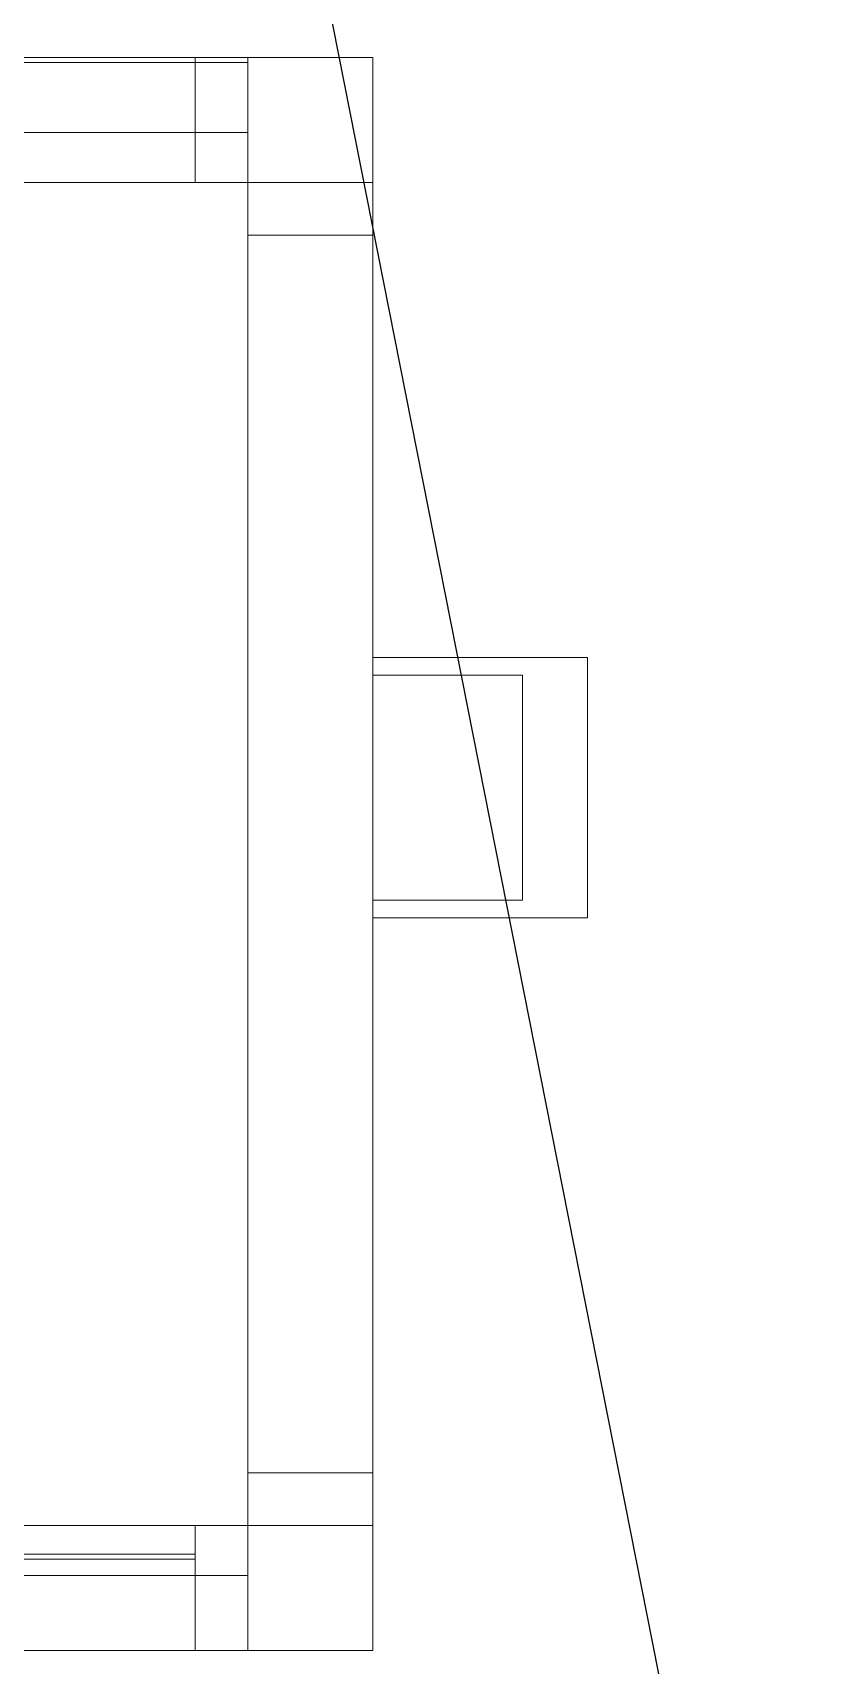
# Model space of a CAD drawing. Header units: millimetres. Extents: x -92759 to 184353, y -15225 to 86714.
# Drawn here: x -72361 to -72068, y 55027 to 55642 of the extents above; entities that cross this region are included whole.
import ezdxf

# ---------------------------------------------------------------- set-up
doc = ezdxf.new("R2010")
doc.units = ezdxf.units.MM
for name, color, linetype in [('0-1', 9, 'Continuous'), ('M-ACMV-EAF', 86, 'Continuous'), ('M-ACMV_FCU', 5, 'Continuous')]:
    doc.layers.add(name, color=color, linetype=linetype)
doc.layers.add('A-_DETA----_E-6', color=7, linetype='Continuous', true_color=0x969696)

# ---------------------------------------------------------------- blocks, each defined once
blk = doc.blocks.new('A$Cb2bf8f38')
at = {"layer": 'A-_DETA----_E-6'}
blk.add_line((-28125, 17087.5), (-29962.15, 26375), dxfattribs=at)
blk = doc.blocks.new('A$C236fbeb2')
at = {"layer": 'M-ACMV-EAF', "lineweight": 5}
for points, invisible_edges in [([(-485.13, -277.89, -0.01), (-466.29, -277.89, -0.01), (-466.29, 277.89, -0.01), (-485.13, 277.89, -0.01)], 1), ([(-485.13, 277.89, 555.77), (-466.29, 277.89, 555.77), (-466.29, -277.89, 555.77), (-485.13, -277.89, 555.77)], 1), ([(-466.29, -277.89, -47.11), (-466.29, -277.89, -0.01), (-466.29, 277.89, -0.01), (-466.29, 277.89, -47.11)], 1), ([(-466.29, -277.89, 602.87), (-466.29, -277.89, 555.77), (-466.29, 277.89, 555.77), (-466.29, 277.89, 602.87)], 1), ([(58.33, -277.89, -0.01), (39.49, -277.89, -0.01), (39.49, 277.89, -0.01), (58.33, 277.89, -0.01)], 1), ([(58.33, 277.89, 555.77), (39.49, 277.89, 555.77), (39.49, -277.89, 555.77), (58.33, -277.89, 555.77)], 1), ([(39.49, 277.89, -47.11), (39.49, 277.89, -0.01), (39.49, -277.89, -0.01), (39.49, -277.89, -47.11)], 1), ([(39.49, 277.89, 602.87), (39.49, 277.89, 555.77), (39.49, -277.89, 555.77), (39.49, -277.89, 602.87)], 1), ([(86.59, -277.89, -0.01), (84.71, -277.89, -0.01), (84.71, 277.89, -0.01), (86.59, 277.89, -0.01)], 1), ([(86.59, 277.89, 555.77), (84.71, 277.89, 555.77), (84.71, -277.89, 555.77), (86.59, -277.89, 555.77)], 1), ([(-466.29, -258.11, 555.77), (-513.39, -258.11, 555.77), (-513.39, 258.11, 555.77), (-466.29, 258.11, 555.77)], 5), ([(-466.29, -258.11, 602.87), (-466.29, 258.11, 602.87), (-513.39, 258.11, 602.87), (-513.39, -258.11, 602.87)], 10), ([(-513.39, -258.11, 602.87), (-513.39, 258.11, 602.87), (-513.39, 258.11, 555.77), (-513.39, -258.11, 555.77)], 5), ([(-466.29, -258.11, -47.11), (-513.39, -258.11, -47.11), (-513.39, 258.11, -47.11), (-466.29, 258.11, -47.11)], 5), ([(-466.29, -258.11, -0.01), (-466.29, 258.11, -0.01), (-513.39, 258.11, -0.01), (-513.39, -258.11, -0.01)], 10), ([(-513.39, -258.11, -0.01), (-513.39, 258.11, -0.01), (-513.39, 258.11, -47.11), (-513.39, -258.11, -47.11)], 5), ([(-485.13, -258.11, 19.77), (-466.29, -258.11, 19.77), (-466.29, 258.11, 19.77), (-485.13, 258.11, 19.77)], 1), ([(-485.13, 258.11, 535.99), (-466.29, 258.11, 535.99), (-466.29, -258.11, 535.99), (-485.13, -258.11, 535.99)], 1), ([(-479.01, -258.11, 19.77), (-477.12, -258.11, 19.77), (-477.12, 258.11, 19.77), (-479.01, 258.11, 19.77)], 1), ([(-479.01, 258.11, 535.99), (-477.12, 258.11, 535.99), (-477.12, -258.11, 535.99), (-479.01, -258.11, 535.99)], 1), ([(-466.29, -258.11, 602.87), (-466.29, -258.11, 555.77), (-466.29, 258.11, 555.77), (-466.29, 258.11, 602.87)], 10), ([(-466.29, -258.11, -0.01), (-466.29, -258.11, -47.11), (-466.29, 258.11, -47.11), (-466.29, 258.11, -0.01)], 10), ([(58.33, -258.11, 19.77), (39.49, -258.11, 19.77), (39.49, 258.11, 19.77), (58.33, 258.11, 19.77)], 1), ([(58.33, 258.11, 535.99), (39.49, 258.11, 535.99), (39.49, -258.11, 535.99), (58.33, -258.11, 535.99)], 1), ([(86.59, -258.11, 555.77), (39.49, -258.11, 555.77), (39.49, 258.11, 555.77), (86.59, 258.11, 555.77)], 5), ([(86.59, -258.11, 602.87), (86.59, 258.11, 602.87), (39.49, 258.11, 602.87), (39.49, -258.11, 602.87)], 10), ([(39.49, -258.11, 602.87), (39.49, 258.11, 602.87), (39.49, 258.11, 555.77), (39.49, -258.11, 555.77)], 5), ([(86.59, -258.11, -47.11), (39.49, -258.11, -47.11), (39.49, 258.11, -47.11), (86.59, 258.11, -47.11)], 5), ([(86.59, -258.11, -0.01), (86.59, 258.11, -0.01), (39.49, 258.11, -0.01), (39.49, -258.11, -0.01)], 10), ([(39.49, -258.11, -0.01), (39.49, 258.11, -0.01), (39.49, 258.11, -47.11), (39.49, -258.11, -47.11)], 5), ([(86.59, -258.11, 602.87), (86.59, -258.11, 555.77), (86.59, 258.11, 555.77), (86.59, 258.11, 602.87)], 10), ([(86.59, -258.11, -0.01), (86.59, -258.11, -47.11), (86.59, 258.11, -47.11), (86.59, 258.11, -0.01)], 10), ([(-466.29, -258.11, 602.87), (-513.39, -258.11, 602.87), (-513.39, -258.11, 555.77), (-466.29, -258.11, 555.77)], 10), ([(-466.29, -258.11, 602.87), (-513.39, -258.11, 602.87), (-513.39, -324.99, 602.87), (-466.29, -324.99, 602.87)], 10), ([(-466.29, -258.11, 555.77), (-466.29, -324.99, 555.77), (-513.39, -324.99, 555.77), (-513.39, -258.11, 555.77)], 5), ([(-466.29, -258.11, 602.87), (-466.29, -258.11, 555.77), (-513.39, -258.11, 555.77), (-513.39, -258.11, 602.87)], 10), ([(-513.39, -258.11, 602.87), (-513.39, -258.11, 555.77), (-513.39, -324.99, 555.77), (-513.39, -324.99, 602.87)], 5), ([(-466.29, -258.11, -0.01), (-513.39, -258.11, -0.01), (-513.39, -258.11, -47.11), (-466.29, -258.11, -47.11)], 10), ([(-466.29, -258.11, -0.01), (-513.39, -258.11, -0.01), (-513.39, -324.99, -0.01), (-466.29, -324.99, -0.01)], 10), ([(-466.29, -258.11, -47.11), (-466.29, -324.99, -47.11), (-513.39, -324.99, -47.11), (-513.39, -258.11, -47.11)], 5), ([(-466.29, -258.11, -0.01), (-466.29, -258.11, -47.11), (-513.39, -258.11, -47.11), (-513.39, -258.11, -0.01)], 10), ([(-513.39, -258.11, -0.01), (-513.39, -258.11, -47.11), (-513.39, -324.99, -47.11), (-513.39, -324.99, -0.01)], 5), ([(-485.13, -258.11, 535.99), (-466.29, -258.11, 535.99), (-466.29, -258.11, 19.77), (-485.13, -258.11, 19.77)], 1), ([(-479.01, -258.11, 535.99), (-477.12, -258.11, 535.99), (-477.12, -258.11, 19.77), (-479.01, -258.11, 19.77)], 1), ([(-466.29, -258.11, 602.87), (-466.29, -324.99, 602.87), (-466.29, -324.99, 555.77), (-466.29, -258.11, 555.77)], 10), ([(-466.29, -258.11, -0.01), (-466.29, -324.99, -0.01), (-466.29, -324.99, -47.11), (-466.29, -258.11, -47.11)], 10), ([(58.33, -258.11, 535.99), (39.49, -258.11, 535.99), (39.49, -258.11, 19.77), (58.33, -258.11, 19.77)], 1), ([(86.59, -258.11, 602.87), (39.49, -258.11, 602.87), (39.49, -324.99, 602.87), (86.59, -324.99, 602.87)], 10), ([(86.59, -258.11, 555.77), (86.59, -324.99, 555.77), (39.49, -324.99, 555.77), (39.49, -258.11, 555.77)], 5), ([(86.59, -258.11, 602.87), (86.59, -258.11, 555.77), (39.49, -258.11, 555.77), (39.49, -258.11, 602.87)], 10), ([(39.49, -258.11, 602.87), (39.49, -258.11, 555.77), (39.49, -324.99, 555.77), (39.49, -324.99, 602.87)], 5), ([(86.59, -258.11, 602.87), (39.49, -258.11, 602.87), (39.49, -258.11, 555.77), (86.59, -258.11, 555.77)], 10), ([(86.59, -258.11, -0.01), (39.49, -258.11, -0.01), (39.49, -258.11, -47.11), (86.59, -258.11, -47.11)], 10), ([(86.59, -258.11, -0.01), (39.49, -258.11, -0.01), (39.49, -324.99, -0.01), (86.59, -324.99, -0.01)], 10), ([(86.59, -258.11, -47.11), (86.59, -324.99, -47.11), (39.49, -324.99, -47.11), (39.49, -258.11, -47.11)], 5), ([(86.59, -258.11, -0.01), (86.59, -258.11, -47.11), (39.49, -258.11, -47.11), (39.49, -258.11, -0.01)], 10), ([(39.49, -258.11, -0.01), (39.49, -258.11, -47.11), (39.49, -324.99, -47.11), (39.49, -324.99, -0.01)], 5), ([(86.59, -258.11, 602.87), (86.59, -324.99, 602.87), (86.59, -324.99, 555.77), (86.59, -258.11, 555.77)], 10), ([(86.59, -258.11, -0.01), (86.59, -324.99, -0.01), (86.59, -324.99, -47.11), (86.59, -258.11, -47.11)], 10), ([(-466.29, -277.89, 555.77), (-513.39, -277.89, 555.77), (-513.39, -324.99, 555.77), (-466.29, -324.99, 555.77)], 10), ([(-466.29, -277.89, 535.99), (-466.29, -324.99, 535.99), (-513.39, -324.99, 535.99), (-513.39, -277.89, 535.99)], 5), ([(-466.29, -277.89, 555.77), (-466.29, -277.89, 535.99), (-513.39, -277.89, 535.99), (-513.39, -277.89, 555.77)], 10), ([(-513.39, -277.89, 555.77), (-513.39, -277.89, 535.99), (-513.39, -324.99, 535.99), (-513.39, -324.99, 555.77)], 5), ([(-466.29, -277.89, 19.77), (-513.39, -277.89, 19.77), (-513.39, -324.99, 19.77), (-466.29, -324.99, 19.77)], 10), ([(-466.29, -277.89, -0.01), (-466.29, -324.99, -0.01), (-513.39, -324.99, -0.01), (-513.39, -277.89, -0.01)], 5), ([(-466.29, -277.89, 19.77), (-466.29, -277.89, -0.01), (-513.39, -277.89, -0.01), (-513.39, -277.89, 19.77)], 10), ([(-513.39, -277.89, 19.77), (-513.39, -277.89, -0.01), (-513.39, -324.99, -0.01), (-513.39, -324.99, 19.77)], 5), ([(-466.29, -277.89, 535.99), (-513.39, -277.89, 535.99), (-513.39, -324.99, 535.99), (-466.29, -324.99, 535.99)], 10), ([(-466.29, -277.89, 19.77), (-466.29, -324.99, 19.77), (-513.39, -324.99, 19.77), (-513.39, -277.89, 19.77)], 5), ([(-466.29, -277.89, 535.99), (-466.29, -277.89, 19.77), (-513.39, -277.89, 19.77), (-513.39, -277.89, 535.99)], 10), ([(-513.39, -277.89, 535.99), (-513.39, -277.89, 19.77), (-513.39, -324.99, 19.77), (-513.39, -324.99, 535.99)], 5), ([(-485.13, -277.89, 555.77), (-466.29, -277.89, 555.77), (-466.29, -277.89, -0.01), (-485.13, -277.89, -0.01)], 1), ([(-446.51, -277.89, 602.87), (-466.29, -277.89, 602.87), (-466.29, -324.99, 602.87), (-446.51, -324.99, 602.87)], 10), ([(-446.51, -277.89, 555.77), (-446.51, -324.99, 555.77), (-466.29, -324.99, 555.77), (-466.29, -277.89, 555.77)], 5), ([(-446.51, -277.89, 602.87), (-446.51, -277.89, 555.77), (-466.29, -277.89, 555.77), (-466.29, -277.89, 602.87)], 10), ([(-466.29, -277.89, 602.87), (-466.29, -277.89, 555.77), (-466.29, -324.99, 555.77), (-466.29, -324.99, 602.87)], 5), ([(-466.29, -277.89, 555.77), (-466.29, -324.99, 555.77), (-466.29, -324.99, 535.99), (-466.29, -277.89, 535.99)], 10), ([(-446.51, -277.89, -0.01), (-466.29, -277.89, -0.01), (-466.29, -324.99, -0.01), (-446.51, -324.99, -0.01)], 10), ([(-446.51, -277.89, -47.11), (-446.51, -324.99, -47.11), (-466.29, -324.99, -47.11), (-466.29, -277.89, -47.11)], 5), ([(-446.51, -277.89, -0.01), (-446.51, -277.89, -47.11), (-466.29, -277.89, -47.11), (-466.29, -277.89, -0.01)], 10), ([(-466.29, -277.89, -0.01), (-466.29, -277.89, -47.11), (-466.29, -324.99, -47.11), (-466.29, -324.99, -0.01)], 5), ([(-466.29, -277.89, 19.77), (-466.29, -324.99, 19.77), (-466.29, -324.99, -0.01), (-466.29, -277.89, -0.01)], 10), ([(-466.29, -277.89, 535.99), (-466.29, -324.99, 535.99), (-466.29, -324.99, 19.77), (-466.29, -277.89, 19.77)], 10), ([(-446.51, -277.89, 602.87), (-446.51, -277.89, 555.77), (-446.51, -324.99, 555.77), (-446.51, -324.99, 602.87)], 5), ([(69.71, -277.89, 555.77), (69.71, -324.99, 555.77), (-446.51, -324.99, 555.77), (-446.51, -277.89, 555.77)], 5), ([(69.71, -277.89, 602.87), (-446.51, -277.89, 602.87), (-446.51, -324.99, 602.87), (69.71, -324.99, 602.87)], 10), ([(69.71, -277.89, 602.87), (69.71, -277.89, 555.77), (-446.51, -277.89, 555.77), (-446.51, -277.89, 602.87)], 10), ([(-446.51, -277.89, -0.01), (-446.51, -277.89, -47.11), (-446.51, -324.99, -47.11), (-446.51, -324.99, -0.01)], 5), ([(69.71, -277.89, -47.11), (69.71, -324.99, -47.11), (-446.51, -324.99, -47.11), (-446.51, -277.89, -47.11)], 5), ([(69.71, -277.89, -0.01), (-446.51, -277.89, -0.01), (-446.51, -324.99, -0.01), (69.71, -324.99, -0.01)], 10), ([(69.71, -277.89, -0.01), (69.71, -277.89, -47.11), (-446.51, -277.89, -47.11), (-446.51, -277.89, -0.01)], 10), ([(-446.51, -277.89, 602.87), (-446.51, -324.99, 602.87), (-446.51, -324.99, 555.77), (-446.51, -277.89, 555.77)], 10), ([(-446.51, -277.89, -0.01), (-446.51, -324.99, -0.01), (-446.51, -324.99, -47.11), (-446.51, -277.89, -47.11)], 10), ([(39.49, -277.89, 602.87), (19.71, -277.89, 602.87), (19.71, -324.99, 602.87), (39.49, -324.99, 602.87)], 10), ([(39.49, -277.89, 555.77), (39.49, -324.99, 555.77), (19.71, -324.99, 555.77), (19.71, -277.89, 555.77)], 5), ([(39.49, -277.89, 602.87), (39.49, -277.89, 555.77), (19.71, -277.89, 555.77), (19.71, -277.89, 602.87)], 10), ([(19.71, -277.89, 602.87), (19.71, -277.89, 555.77), (19.71, -324.99, 555.77), (19.71, -324.99, 602.87)], 5), ([(19.71, -277.89, 602.87), (19.71, -324.99, 602.87), (19.71, -324.99, 555.77), (19.71, -277.89, 555.77)], 10), ([(39.49, -277.89, -0.01), (19.71, -277.89, -0.01), (19.71, -324.99, -0.01), (39.49, -324.99, -0.01)], 10), ([(39.49, -277.89, -47.11), (39.49, -324.99, -47.11), (19.71, -324.99, -47.11), (19.71, -277.89, -47.11)], 5), ([(39.49, -277.89, -0.01), (39.49, -277.89, -47.11), (19.71, -277.89, -47.11), (19.71, -277.89, -0.01)], 10), ([(19.71, -277.89, -0.01), (19.71, -277.89, -47.11), (19.71, -324.99, -47.11), (19.71, -324.99, -0.01)], 5), ([(19.71, -277.89, -0.01), (19.71, -324.99, -0.01), (19.71, -324.99, -47.11), (19.71, -277.89, -47.11)], 10), ([(58.33, -277.89, 555.77), (39.49, -277.89, 555.77), (39.49, -277.89, -0.01), (58.33, -277.89, -0.01)], 1), ([(39.49, -277.89, 602.87), (39.49, -324.99, 602.87), (39.49, -324.99, 555.77), (39.49, -277.89, 555.77)], 10), ([(86.59, -277.89, 555.77), (39.49, -277.89, 555.77), (39.49, -324.99, 555.77), (86.59, -324.99, 555.77)], 10), ([(86.59, -277.89, 535.99), (86.59, -324.99, 535.99), (39.49, -324.99, 535.99), (39.49, -277.89, 535.99)], 5), ([(86.59, -277.89, 555.77), (86.59, -277.89, 535.99), (39.49, -277.89, 535.99), (39.49, -277.89, 555.77)], 10), ([(39.49, -277.89, 555.77), (39.49, -277.89, 535.99), (39.49, -324.99, 535.99), (39.49, -324.99, 555.77)], 5), ([(39.49, -277.89, -0.01), (39.49, -324.99, -0.01), (39.49, -324.99, -47.11), (39.49, -277.89, -47.11)], 10), ([(86.59, -277.89, 19.77), (39.49, -277.89, 19.77), (39.49, -324.99, 19.77), (86.59, -324.99, 19.77)], 10), ([(86.59, -277.89, -0.01), (86.59, -324.99, -0.01), (39.49, -324.99, -0.01), (39.49, -277.89, -0.01)], 5), ([(86.59, -277.89, 19.77), (86.59, -277.89, -0.01), (39.49, -277.89, -0.01), (39.49, -277.89, 19.77)], 10), ([(39.49, -277.89, 19.77), (39.49, -277.89, -0.01), (39.49, -324.99, -0.01), (39.49, -324.99, 19.77)], 5), ([(86.59, -277.89, 535.99), (39.49, -277.89, 535.99), (39.49, -324.99, 535.99), (86.59, -324.99, 535.99)], 10), ([(86.59, -277.89, 19.77), (86.59, -324.99, 19.77), (39.49, -324.99, 19.77), (39.49, -277.89, 19.77)], 5), ([(86.59, -277.89, 535.99), (86.59, -277.89, 19.77), (39.49, -277.89, 19.77), (39.49, -277.89, 535.99)], 10), ([(39.49, -277.89, 535.99), (39.49, -277.89, 19.77), (39.49, -324.99, 19.77), (39.49, -324.99, 535.99)], 5), ([(86.59, -277.89, 555.77), (84.71, -277.89, 555.77), (84.71, -277.89, -0.01), (86.59, -277.89, -0.01)], 1), ([(86.59, -277.89, 555.77), (86.59, -324.99, 555.77), (86.59, -324.99, 535.99), (86.59, -277.89, 535.99)], 10), ([(86.59, -277.89, 19.77), (86.59, -324.99, 19.77), (86.59, -324.99, -0.01), (86.59, -277.89, -0.01)], 10), ([(86.59, -277.89, 535.99), (86.59, -324.99, 535.99), (86.59, -324.99, 19.77), (86.59, -277.89, 19.77)], 10), ([(-466.29, -324.99, 602.87), (-513.39, -324.99, 602.87), (-513.39, -324.99, 555.77), (-466.29, -324.99, 555.77)], 5), ([(-466.29, -324.99, 555.77), (-513.39, -324.99, 555.77), (-513.39, -324.99, 535.99), (-466.29, -324.99, 535.99)], 5), ([(-466.29, -324.99, -0.01), (-513.39, -324.99, -0.01), (-513.39, -324.99, -47.11), (-466.29, -324.99, -47.11)], 5), ([(-466.29, -324.99, 19.77), (-513.39, -324.99, 19.77), (-513.39, -324.99, -0.01), (-466.29, -324.99, -0.01)], 5), ([(-466.29, -324.99, 535.99), (-513.39, -324.99, 535.99), (-513.39, -324.99, 19.77), (-466.29, -324.99, 19.77)], 5), ([(-466.29, -324.99, -0.01), (-466.29, -323.11, -0.01), (-466.29, -323.11, 555.77), (-466.29, -324.99, 555.77)], 1), ([(-446.51, -324.99, 602.87), (-466.29, -324.99, 602.87), (-466.29, -324.99, 555.77), (-446.51, -324.99, 555.77)], 5), ([(-446.51, -324.99, -0.01), (-466.29, -324.99, -0.01), (-466.29, -324.99, -47.11), (-446.51, -324.99, -47.11)], 5), ([(69.71, -324.99, 602.87), (-446.51, -324.99, 602.87), (-446.51, -324.99, 555.77), (69.71, -324.99, 555.77)], 5), ([(69.71, -324.99, -0.01), (-446.51, -324.99, -0.01), (-446.51, -324.99, -47.11), (69.71, -324.99, -47.11)], 5), ([(-237.38, -324.99, 519.03), (-139.42, -324.99, 519.03), (-139.42, -324.99, 556.71), (-237.38, -324.99, 556.71)], 1), ([(-237.38, -406, 519.03), (-139.42, -406, 519.03), (-139.42, -324.99, 519.03), (-237.38, -324.99, 519.03)], 1), ([(-237.38, -324.99, 556.71), (-139.42, -324.99, 556.71), (-139.42, -406, 533.16), (-237.38, -406, 533.16)], 1), ([(-230.79, -324.99, 424.83), (-230.79, -381.51, 424.83), (-230.79, -381.51, 519.03), (-230.79, -324.99, 519.03)], 1), ([(-146.01, -324.99, 424.83), (-146.01, -381.51, 424.83), (-230.79, -381.51, 424.83), (-230.79, -324.99, 424.83)], 1), ([(-230.79, -324.99, 519.03), (-230.79, -381.51, 519.03), (-146.01, -381.51, 519.03), (-146.01, -324.99, 519.03)], 1), ([(-146.01, -324.99, 519.03), (-146.01, -381.51, 519.03), (-146.01, -381.51, 424.83), (-146.01, -324.99, 424.83)], 1), ([(39.49, -324.99, 602.87), (19.71, -324.99, 602.87), (19.71, -324.99, 555.77), (39.49, -324.99, 555.77)], 5), ([(39.49, -324.99, -0.01), (19.71, -324.99, -0.01), (19.71, -324.99, -47.11), (39.49, -324.99, -47.11)], 5), ([(39.49, -324.99, 555.77), (39.49, -323.11, 555.77), (39.49, -323.11, -0.01), (39.49, -324.99, -0.01)], 1), ([(86.59, -324.99, 602.87), (39.49, -324.99, 602.87), (39.49, -324.99, 555.77), (86.59, -324.99, 555.77)], 5), ([(86.59, -324.99, 555.77), (39.49, -324.99, 555.77), (39.49, -324.99, 535.99), (86.59, -324.99, 535.99)], 5), ([(86.59, -324.99, -0.01), (39.49, -324.99, -0.01), (39.49, -324.99, -47.11), (86.59, -324.99, -47.11)], 5), ([(86.59, -324.99, 19.77), (39.49, -324.99, 19.77), (39.49, -324.99, -0.01), (86.59, -324.99, -0.01)], 5), ([(86.59, -324.99, 535.99), (39.49, -324.99, 535.99), (39.49, -324.99, 19.77), (86.59, -324.99, 19.77)], 5), ([(-237.38, -406, 533.16), (-139.42, -406, 533.16), (-139.42, -406, 519.03), (-237.38, -406, 519.03)], 1)]:
    blk.add_3dface(points, dxfattribs=dict(at, invisible_edges=invisible_edges))
blk = doc.blocks.new('ACMV_B8L1_R9')
at = {"layer": 'M-ACMV-EAF', "lineweight": 5, "rotation": 90}
blk.add_blockref('A$C236fbeb2', (217245, -54408.76, 0.01), dxfattribs=at)

msp = doc.modelspace()

# ---------------------------------------------------------------- block references
at = {"layer": '0-1'}
msp.add_blockref('A$Cb2bf8f38', (-42933.02, 32541.24), dxfattribs=at)

# ---------------------------------------------------------------- next in the draw order: block references
at = {"layer": 'M-ACMV_FCU', "color": 5}
msp.add_blockref('ACMV_B8L1_R9', (-289803.02, 109954.6), dxfattribs=at)

doc.saveas('drawing.dxf')
